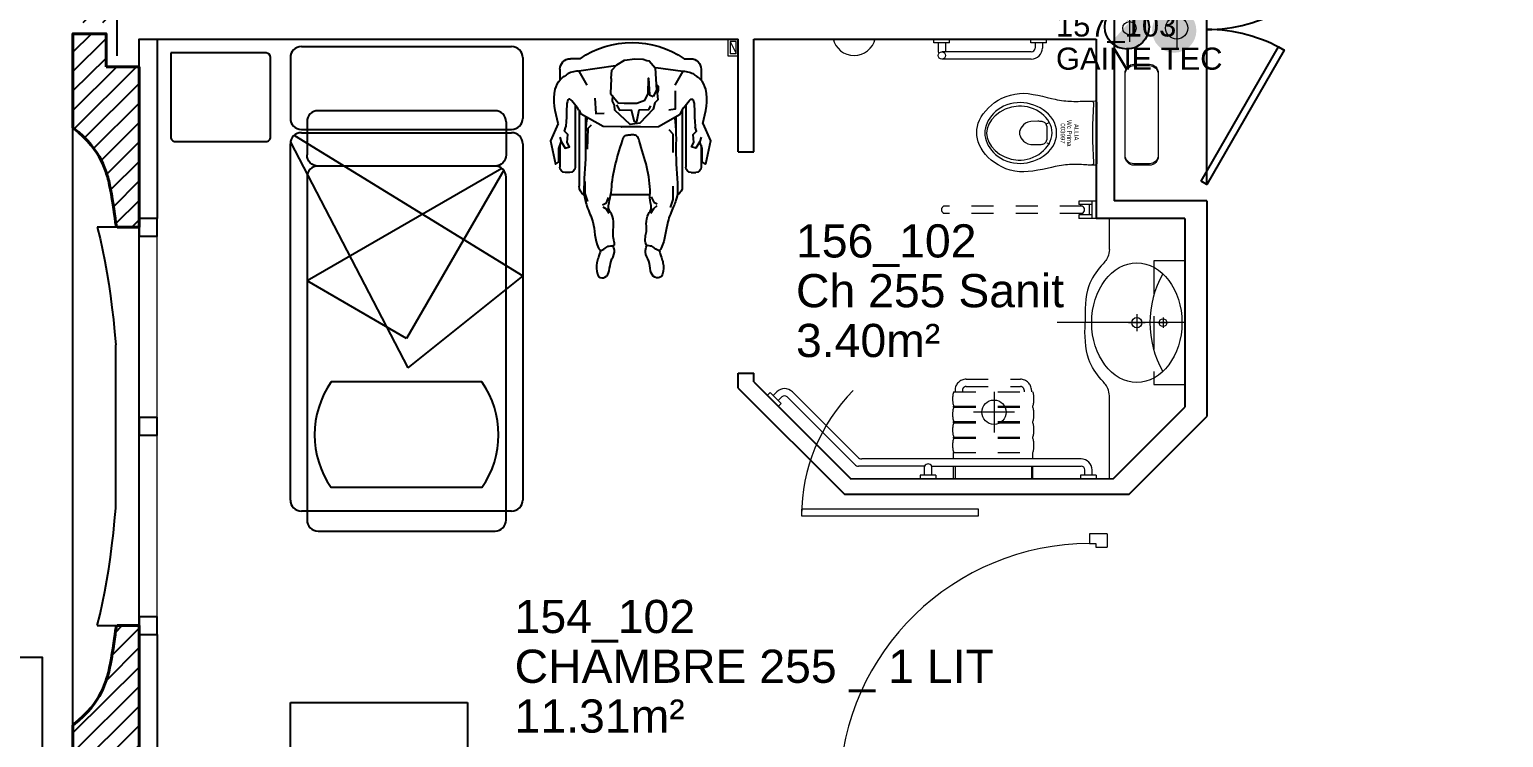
# Model space of a CAD drawing. Header units: millimetres. Extents: x -11 to 211, y -5 to 120.
# Drawn here: x 151.98 to 158.64, y 100.1 to 103.3 of the extents above; entities that cross this region are included whole.
import ezdxf

# ---------------------------------------------------------------- set-up
doc = ezdxf.new("R2010")
doc.units = ezdxf.units.MM
doc.header["$LTSCALE"] = 0.1
doc.header["$MEASUREMENT"] = 0
for name, pattern in [('AXES2', [1.125, 0.75, -0.125, 0.125, -0.125]), ('CONTINU', [0]), ('HIDDEN2', [0.1875, 0.125, -0.0625])]:
    doc.linetypes.add(name, pattern=pattern)
doc.layers.get('0').update_dxf_attribs({"linetype": 'CONTINUOUS'})
for name, color, linetype in [('150 Chute Eaux Usées -Eaux Vannes', 7, 'CONTINUOUS'), ('400 Lits', 150, 'CONTINUOUS'), ('A-STR-MAC-V', 155, 'CONTINUOUS'), ('A_AGENC', 204, 'CONTINUOUS'), ('A_EQMP', 142, 'CONTINUOUS'), ('A_EQPM', 8, 'CONTINUOUS'), ('A_Etiqu_Gaine', 8, 'CONTINUOUS'), ('A_Etiqu_Gaine_ancien', 8, 'CONTINUOUS'), ('A_Etiqu_Gaine_code', 8, 'CONTINUOUS'), ('A_Etiqu_Local', 8, 'CONTINUOUS'), ('A_HACH_STRUC', 7, 'CONTINUOUS'), ('A_MUR_CLOIS', 7, 'CONTINU'), ('A_MURS_ALÈG', 7, 'CONTINU')]:
    doc.layers.add(name, color=color, linetype=linetype)
for name, color, linetype, lineweight in [('A_CHASS', 4, 'CONTINU', 0), ('A_MURS_STRU', 7, 'CONTINU', 40), ('A_PORTE', 8, 'CONTINU', 0), ('A_SANI', 5, 'CONTINU', 0)]:
    doc.layers.add(name, color=color, linetype=linetype, lineweight=lineweight)
doc.styles.add('Attribut', font='arial.ttf')

# ---------------------------------------------------------------- blocks, each defined once
blk = doc.blocks.new('fot-hand')
for p, q in [((-0.2406, 0.3436), (-0.2703, 0.3436)), ((0.2297, 0.3436), (0.2732, 0.3436)), ((-0.3178, 0.2961), (-0.3178, 0.2467)), ((0.3207, 0.2961), (0.3207, 0.2467)), ((-0.2485, 0.1349), (-0.2485, -0.1464)), ((0.2514, 0.1349), (0.2514, -0.1464)), ((-0.2328, 0.1121), (-0.2328, -0.2322)), ((-0.2037, 0.082), (-0.2037, 0.015)), ((0.2042, 0.082), (0.2042, 0.015)), ((0.2334, 0.1121), (0.2334, -0.2322)), ((-0.1919, 0.0031), (-0.1729, 0.0221)), ((-0.1919, -0.0801), (-0.1919, 0.0031)), ((0.1928, 0.0291), (0.1772, 0.0446)), ((0.1963, -0.0645), (0.1928, 0.0291)), ((-0.3178, -0.0473), (-0.3178, -0.1464)), ((-0.3178, -0.0473), (-0.3178, -0.1464)), ((0.3207, -0.0473), (0.3207, -0.1464)), ((-0.2723, -0.1702), (-0.294, -0.1702)), ((0.2752, -0.1702), (0.2969, -0.1702)), ((-0.1909, -0.2921), (-0.1919, -0.2317)), ((0.1948, -0.3022), (0.2059, -0.2649)), ((0.2059, -0.2649), (0.2069, -0.2106)), ((-0.1788, -0.3284), (-0.1909, -0.2921)), ((-0.1033, -0.3052), (-0.1194, -0.3122)), ((-0.1033, -0.3334), (-0.1194, -0.3193)), ((-0.0922, -0.281), (-0.1033, -0.3052)), ((-0.0874, -0.2718), (0.0879, -0.2718)), ((0.1092, -0.3082), (0.1011, -0.2831)), ((0.1273, -0.3173), (0.1092, -0.3082)), ((0.1102, -0.3364), (0.1253, -0.3273)), ((-0.0902, -0.3545), (-0.1033, -0.3334)), ((0.0981, -0.3555), (0.1102, -0.3364))]:
    blk.add_line(p, q)
for points in [[(-0.0551, 0.3414), (-0.0717, 0.3364), (-0.0834, 0.3348), (-0.11, 0.3031), (-0.1167, 0.2014), (-0.1017, 0.1731)], [(0.0883, 0.2547), (0.0852, 0.2914), (0.0639, 0.3165), (0.0287, 0.3379), (-0.0178, 0.3429), (-0.0551, 0.3414)], [(-0.1134, 0.3047), (-0.235, 0.2881), (-0.1984, 0.2247)], [(0.0686, 0.311), (0.2356, 0.2881), (0.1989, 0.2247)], [(-0.1151, 0.2281), (-0.1234, 0.2197), (-0.1234, 0.2014), (-0.1184, 0.1881), (-0.1217, 0.1581), (-0.1084, 0.1447), (-0.1017, 0.1164), (-0.0401, 0.0531), (0.0033, 0.0464), (0.0716, 0.1114), (0.0733, 0.1331), (0.0833, 0.1514), (0.0816, 0.1781)], [(0.03, 0.143), (-0.0278, 0.1433), (-0.0629, 0.1558), (-0.078, 0.1847), (-0.0792, 0.2562), (-0.0843, 0.1809), (-0.1017, 0.1731)], [(0.0883, 0.2547), (0.0916, 0.1864), (0.0566, 0.1447), (0.03, 0.143)], [(-0.2, 0.1981), (-0.2, 0.1164), (-0.1717, 0.1114)], [(0.065, 0.1347), (0.0516, 0.1114), (-0.0017, 0.1131), (-0.0151, 0.0597), (-0.0267, 0.0597), (-0.0384, 0.1131), (-0.0817, 0.1147), (-0.0901, 0.1314)], [(0.1633, 0.1647), (0.1583, 0.0964), (0.12, 0.0981)], [(0.0441, 0.0373), (0.04, 0.0364), (-0.125, 0.0381), (-0.2234, 0.093), (-0.2317, 0.1114)], [(-0.0435, 0.0373), (-0.0394, 0.0364), (0.1256, 0.0381), (0.2239, 0.093), (0.2323, 0.1114)], [(-0.3256, 0.0504), (-0.3596, -0.028), (-0.3382, -0.1325), (-0.322, -0.1229), (-0.323, -0.0622), (-0.3124, -0.0318)], [(-0.3182, -0.0111), (-0.3121, -0.0305), (-0.2935, -0.06), (-0.2741, -0.054), (-0.2843, -0.0349), (-0.2819, 0.0017), (-0.2973, 0.0166), (-0.2911, 0.0357)], [(0.3211, -0.0111), (0.315, -0.0305), (0.2964, -0.06), (0.277, -0.054), (0.2872, -0.0349), (0.2848, 0.0017), (0.3002, 0.0166), (0.294, 0.0357)], [(0.3285, 0.0504), (0.3625, -0.028), (0.3411, -0.1325), (0.3249, -0.1229), (0.3259, -0.0622), (0.3153, -0.0318)]]:
    blk.add_lwpolyline(points)
for centre, radius, start, end in [((-0.0055, 0.0053), 0.412, 55.19655, 124.80345), ((-0.2703, 0.2961), 0.0475, 90, 180), ((0.2732, 0.2961), 0.0475, 0, 90), ((-0.294, -0.1464), 0.0238, 180, 270), ((-0.2723, -0.1464), 0.0238, 270, 360), ((0.2752, -0.1464), 0.0238, 180, 270), ((0.2969, -0.1464), 0.0238, 270, 0), ((-0.1853, -0.2322), 0.0475, 180, 236.41767), ((0.1859, -0.2322), 0.0475, 303.58233, 0)]:
    blk.add_arc(centre, radius, start, end)
for points, knots in [([(-0.235, 0.2881), (-0.2447, 0.2866), (-0.2621, 0.2841), (-0.2827, 0.2768), (-0.2931, 0.2663), (-0.2991, 0.2629), (-0.302, 0.2612)], [0, 0, 0, 0, 0.0311082, 0.05569608, 0.0666924, 0.0772463, 0.0772463, 0.0772463, 0.0772463]), ([(0.2379, 0.2881), (0.2476, 0.2866), (0.265, 0.2841), (0.2856, 0.2768), (0.296, 0.2663), (0.302, 0.2629), (0.3049, 0.2612)], [0, 0, 0, 0, 0.0311082, 0.05569608, 0.0666924, 0.0772463, 0.0772463, 0.0772463, 0.0772463]), ([(-0.3256, 0.0504), (-0.3389, 0.1026), (-0.3563, 0.1713), (-0.3243, 0.2431), (-0.3068, 0.2573), (-0.302, 0.2612)], [0, 0, 0, 0, 0.1637361, 0.2154523, 0.2348352, 0.2348352, 0.2348352, 0.2348352]), ([(0.3285, 0.0504), (0.3417, 0.1026), (0.3592, 0.1713), (0.3272, 0.2431), (0.3097, 0.2573), (0.3049, 0.2612)], [0, 0, 0, 0, 0.1637361, 0.2154523, 0.2348352, 0.2348352, 0.2348352, 0.2348352]), ([(-0.2317, 0.1114), (-0.2497, 0.1372), (-0.2909, 0.1959), (-0.2862, 0.0862), (-0.2899, 0.0479), (-0.2911, 0.0357)], [0, 0, 0, 0, 0.0705664, 0.1609207, 0.2029975, 0.2029975, 0.2029975, 0.2029975]), ([(0.2346, 0.1114), (0.2526, 0.1372), (0.2938, 0.1959), (0.2891, 0.0862), (0.2928, 0.0479), (0.294, 0.0357)], [0, 0, 0, 0, 0.0705664, 0.1609207, 0.2029975, 0.2029975, 0.2029975, 0.2029975]), ([(-0.198, 0.0789), (-0.2006, 0.0562), (-0.2063, 0.0011), (-0.2003, -0.1134), (-0.2124, -0.2048), (-0.2115, -0.2637)], [0.108688, 0.108688, 0.108688, 0.108688, 0.827234, 1.857175, 3.718497, 3.718497, 3.718497, 3.718497]), ([(0.1986, 0.0789), (0.2011, 0.0562), (0.2069, 0.0011), (0.2009, -0.1134), (0.213, -0.2048), (0.2121, -0.2637)], [0.0108688, 0.0108688, 0.0108688, 0.0108688, 0.0827234, 0.1857175, 0.3718497, 0.3718497, 0.3718497, 0.3718497]), ([(-0.0877, -0.2637), (-0.0865, -0.2246), (-0.0752, -0.1418), (-0.0479, -0.0624), (-0.0314, -0.0044), (-0.0133, -0.0001), (-0.0039, 0), (0, 0)], [10.956689, 10.956689, 10.956689, 10.956689, 12.194486, 13.526398, 13.756718, 13.933516, 14.057337, 14.057337, 14.057337, 14.057337]), ([(0.0882, -0.2637), (0.087, -0.2246), (0.0757, -0.1418), (0.0485, -0.0624), (0.0319, -0.0044), (0.0137, -0.0001), (0.0042, 0), (0.0003, 0)], [1.0956689, 1.0956689, 1.0956689, 1.0956689, 1.2194486, 1.3526398, 1.3756718, 1.3933516, 1.4060268, 1.4060268, 1.4060268, 1.4060268]), ([(-0.2115, -0.2637), (-0.2044, -0.2986), (-0.1912, -0.3283), (-0.1573, -0.4073), (-0.1568, -0.475), (-0.1286, -0.5292), (-0.1071, -0.5121), (-0.0912, -0.4999), (-0.0612, -0.5037), (-0.0693, -0.4346), (-0.0747, -0.4341), (-0.0619, -0.3761), (-0.0964, -0.334), (-0.0871, -0.3009), (-0.0851, -0.2781), (-0.0877, -0.2636)], [4.300967, 4.300967, 4.300967, 4.300967, 4.934578, 5.735386, 7.016917, 7.143505, 7.400549, 7.617858, 7.874913, 8.022782, 8.334904, 9.353966, 9.650092, 9.916566, 10.371874, 10.371874, 10.371874, 10.371874]), ([(0.2121, -0.2637), (0.2094, -0.2836), (0.1996, -0.3283), (0.1595, -0.4073), (0.1652, -0.475), (0.137, -0.5292), (0.1155, -0.5121), (0.0996, -0.4999), (0.0697, -0.5037), (0.0777, -0.4766), (0.0831, -0.4341), (0.0703, -0.3761), (0.1048, -0.334), (0.0955, -0.3009), (0.0935, -0.2781), (0.0882, -0.2637)], [0.4300967, 0.4300967, 0.4300967, 0.4300967, 0.4934578, 0.5735386, 0.7016917, 0.7143505, 0.7400549, 0.7617858, 0.7874913, 0.8022782, 0.8334904, 0.9353966, 0.9650092, 0.9916566, 1.0371874, 1.0371874, 1.0371874, 1.0371874]), ([(-0.1284, -0.523), (-0.1317, -0.5335), (-0.1374, -0.5519), (-0.1493, -0.5867), (-0.148, -0.6177), (-0.1355, -0.6483), (-0.1019, -0.6478), (-0.0856, -0.6114), (-0.0861, -0.5709), (-0.06, -0.5354), (-0.0685, -0.5111), (-0.072, -0.501)], [0, 0, 0, 0, 0.0348328, 0.0609059, 0.1154253, 0.1305751, 0.1585805, 0.1957201, 0.2421789, 0.2878167, 0.3198426, 0.3198426, 0.3198426, 0.3198426]), ([(0.1369, -0.523), (0.1401, -0.5335), (0.1458, -0.5519), (0.1577, -0.5867), (0.1564, -0.6177), (0.1439, -0.6483), (0.1103, -0.6478), (0.094, -0.6114), (0.0945, -0.5709), (0.0684, -0.5354), (0.0769, -0.5111), (0.0804, -0.501)], [0, 0, 0, 0, 0.0348328, 0.0609059, 0.1154253, 0.1305751, 0.1585805, 0.1957201, 0.2421789, 0.2878167, 0.3198426, 0.3198426, 0.3198426, 0.3198426])]:
    blk.add_open_spline(points, degree=3, knots=knots)
blk = doc.blocks.new('A_Etiqu_Local')
at = {"style": 'Attribut', "flags": 1}
for tag, p in [('CODE_HOPITAL', (-0.4463, 1.632)), ('CODE_SITE', (-0.4463, 1.407)), ('CODE_BATIMENT', (-0.4463, 1.182)), ('CODE_SECTEUR', (-0.4463, 0.957)), ('CODE_ETAGE', (-0.4463, 0.732)), ('NOM_NORMALISE', (-0.4463, -0.843)), ('SECTEUR_ACTIVITE', (-0.4463, -1.068)), ('SOUS_SECTEUR_ACTIVITE', (-0.4463, -1.293)), ('VOLUME', (-0.4463, -1.518)), ('SERVICE', (-0.4463, -1.743)), ('CODE_UG', (-0.4463, -1.968)), ('CODE_UA', (-0.4463, -2.193)), ('CODE_POLE', (-0.4463, -2.418)), ('OCCUPANT_EXTERNE', (-0.4463, -2.643)), ('DISPONIBILITE', (-0.4463, -2.868)), ('ACCES_HANDICAPES', (-0.4463, -3.093)), ('NATURE_SOL', (-0.4463, -3.318)), ('RISQUE_LABORATOIRE', (-0.4463, -3.543)), ('AMIANTE', (-0.4463, -3.768))]:
    blk.add_attdef(tag, p, '', height=0.15, dxfattribs=at)
at = {"layer": 'A_Etiqu_Local', "style": 'Attribut'}
for tag, p in [('CODE_PIECE', (-0.4463, 0.282)), ('NOM_USAGE', (-0.4463, 0.057)), ('SURFACE', (-0.4463, -0.168))]:
    blk.add_attdef(tag, p, '', height=0.15, dxfattribs=at)
blk = doc.blocks.new('A_Etiqu_Gaine')
at = {"style": 'Attribut', "flags": 1}
for tag, p in [('CODE_HOPITAL', (-0.4323, 0.8651)), ('CODE_SITE', (-0.4323, 0.7151)), ('CODE_BATIMENT', (-0.4323, 0.5651)), ('CODE_SECTEUR', (-0.4323, 0.4151)), ('CODE_ETAGE', (-0.4323, 0.2651)), ('NOM_NORMALISE', (-0.4323, -0.3349)), ('SECTEUR_ACTIVITE', (-0.4323, -0.4849)), ('SOUS_SECTEUR_ACTIVITE', (-0.4323, -0.6349)), ('SURFACE', (-0.4323, -0.7849)), ('CODE_UG', (-0.4323, -0.9349)), ('CODE_POLE', (-0.4323, -1.0849)), ('AMIANTE', (-0.4323, -1.2349))]:
    blk.add_attdef(tag, p, '', height=0.1, dxfattribs=at)
at = {"layer": 'A_Etiqu_Gaine', "style": 'Attribut'}
blk.add_attdef('NOM_USAGE', (-0.4323, -0.1849), '', height=0.1, dxfattribs=at)
at = {"layer": 'A_Etiqu_Gaine_ancien', "style": 'Attribut'}
blk.add_attdef('CODE_PIECE_ANCIEN', (-0.4323, 0.1151), '', height=0.1, dxfattribs=at)
at = {"layer": 'A_Etiqu_Gaine_code', "style": 'Attribut'}
blk.add_attdef('CODE_PIECE', (-0.4323, -0.0349), '', height=0.1, dxfattribs=at)
blk = doc.blocks.new('BROCA2-G904')
at = {"layer": '400 Lits', "linetype": 'Continuous'}
for p, q in [((29.340822, 67.299042), (28.659243, 67.299042)), ((29.340822, 66.821945), (28.659243, 66.821945))]:
    blk.add_line(p, q, dxfattribs=at)
for start, end in [(145.008072, 214.992089), (325.007448, 34.99223)]:
    blk.add_arc((29.000032, 67.060493), 0.415985, start, end, dxfattribs=at)
blk = doc.blocks.new('BROCA2-G834')
at = {"layer": '400 Lits', "linetype": 'Continuous'}
for p, q in [((26.800032, 57.67561), (26.800032, 57.525616)), ((27.700033, 57.67561), (27.700033, 57.525616)), ((27.681177, 57.464725), (26.800032, 56.955997)), ((27.650034, 57.475613), (26.850031, 57.475613)), ((27.689146, 57.456757), (27.250032, 56.696186)), ((27.250032, 56.696186), (26.800032, 56.955997))]:
    blk.add_line(p, q, dxfattribs=at)
for points in [[(27.700033, 57.67561, 0.414214), (27.650034, 57.72561), (26.850031, 57.725613, 0.414214), (26.800031, 57.67561)], [(27.700033, 57.525616, -0.414213), (27.650034, 57.475616), (26.850031, 57.475613, -0.414214), (26.800031, 57.525616)], [(27.700033, 57.42561, 0.414214), (27.650034, 57.47561), (26.850031, 57.475613, 0.414214), (26.800031, 57.42561)], [(26.800032, 57.425884), (26.800032, 55.875614, 0.414213), (26.850031, 55.825614), (27.650034, 55.825611, 0.414213), (27.700034, 55.875614), (27.700033, 57.425884)]]:
    blk.add_lwpolyline(points, format="xyb", dxfattribs=at)

msp = doc.modelspace()

# ---------------------------------------------------------------- hatches: boundary and pattern name
at = {"layer": '150 Chute Eaux Usées -Eaux Vannes', "linetype": 'Continuous'}
for points in [[(156.8672, 103.2382, 0.673684), (157.0389, 103.3079, 0.229561), (157.0009, 103.3864)], [(157.0527, 103.2915, 1), (157.2527, 103.2915, 1)]]:
    msp.add_hatch(color=8, dxfattribs=at).paths.add_polyline_path(points)
at = {"layer": 'A_HACH_STRUC'}
h = msp.add_hatch(dxfattribs=at)
h.set_pattern_fill('ANSI31', color=8, scale=0.5, angle=359.76959, style=0)
h.paths.add_polyline_path([(160.0499, 113.8961), (159.5499, 113.8961), (159.5499, 114.3961), (160.0499, 114.3961)])
h.paths.add_polyline_path([(159.2999, 106.6962), (159.2999, 107.1962), (160.0499, 107.1962), (160.0499, 106.6962)])
h.paths.add_polyline_path([(167.2499, 106.6962), (166.7499, 106.6962), (166.7499, 107.1962), (167.2499, 107.1962)])
h.paths.add_polyline_path([(152.8499, 77.8962), (152.3499, 77.8962), (152.3499, 78.3962), (152.8499, 78.3962)])
h.paths.add_polyline_path([(159.5499, 77.8962), (159.3999, 77.8962), (159.3999, 78.3962), (160.0499, 78.3962), (160.0499, 77.8962)], flags=16)
h.paths.add_polyline_path([(174.4499, 107.1962), (174.4499, 106.6962), (173.9499, 106.6962), (173.9499, 107.1962)])
h.paths.add_polyline_path([(174.4499, 99.9962), (173.9499, 99.9962), (173.9499, 99.4962), (174.4499, 99.4962)])
h.paths.add_polyline_path([(159.4501, 92.3962), (159.4501, 92.6462), (160.1999, 92.6462), (160.1999, 92.3962)], flags=17)
h.paths.add_polyline_path([(159.4501, 92.3962), (159.4501, 92.6462)], flags=16)
h.paths.add_polyline_path([(159.4501, 92.9462), (159.4501, 92.6962)], flags=16)
h.paths.add_polyline_path([(159.4501, 92.9462), (159.4501, 92.6962), (160.1999, 92.6962), (160.1999, 92.9462)], flags=17)
h.paths.add_polyline_path([(160.0499, 85.5962), (160.0499, 85.0962), (159.5499, 85.0962), (159.5499, 85.5962)], flags=17)
h.paths.add_polyline_path([(152.8499, 85.5962), (152.8499, 85.0962), (152.3499, 85.0962), (152.3499, 85.5962)])
h.paths.add_polyline_path([(145.9999, 85.5962), (145.9999, 85.0962), (145.4999, 85.0962), (145.4999, 85.5962)])
h.paths.add_polyline_path([(145.9999, 78.3962), (145.9999, 77.8962), (145.4999, 77.8962), (145.4999, 78.3962)])
edge = h.paths.add_edge_path()
edge.add_line((166.3748, 85.3966), (166.3748, 85.2962))
edge.add_line((166.3748, 78.1965), (166.3748, 78.0962))
edge.add_line((167.0998, 85.2217), (167.0998, 85.4714))
edge.add_line((166.8749, 85.0963), (166.8749, 85.2217))
edge.add_line((167.0998, 85.2217), (166.8749, 85.2217))
edge.add_line((167.0998, 85.4714), (166.8749, 85.4714))
edge.add_line((166.8749, 85.5962), (166.8749, 85.4714))
edge.add_line((166.8749, 85.0962), (166.3748, 85.0962))
edge.add_line((166.3748, 85.0962), (166.3748, 85.2962))
edge.add_line((166.3748, 85.3966), (166.3748, 85.5962))
edge.add_line((166.3748, 85.5962), (166.8749, 85.5962))
edge.add_line((152.3749, 99.6216), (152.3749, 99.8713))
edge.add_line((152.3749, 99.6216), (152.5999, 99.6216))
edge.add_line((152.3749, 99.8713), (152.5999, 99.8713))
edge.add_line((152.5999, 99.9962), (152.5999, 99.8713))
edge.add_line((153.0999, 99.7965), (153.0999, 99.9962))
edge.add_line((153.0999, 99.9962), (152.5999, 99.9962))
edge.add_line((152.5999, 99.4962), (152.5999, 99.6216))
edge.add_line((152.5999, 99.4962), (153.0999, 99.4962))
edge.add_line((153.0999, 99.4962), (153.0999, 99.7965))
edge.add_line((167.0998, 78.0217), (167.0998, 78.2714))
edge.add_line((166.8749, 77.8962), (166.8749, 78.0217))
edge.add_line((167.0998, 78.0217), (166.8749, 78.0217))
edge.add_line((167.0998, 78.2714), (166.8749, 78.2714))
edge.add_line((166.8749, 78.3962), (166.8749, 78.2714))
edge.add_line((166.8749, 77.8962), (166.3748, 77.8962))
edge.add_line((166.3748, 77.8962), (166.3748, 78.0962))
edge.add_line((166.3748, 78.1965), (166.3748, 78.3962))
edge.add_line((166.3748, 78.3962), (166.8749, 78.3962))
h = msp.add_hatch(dxfattribs=at)
h.set_pattern_fill('ANSI31', color=8, scale=0.5, angle=359.76959, style=0)
h.set_pattern_definition([(44.7696, (152.17486, 102.402254), (-0.044016, 0.0443715), [])])
h.paths.add_polyline_path([(152.4749, 104.2035), (152.372, 104.2035), (152.3702, 104.1936), (152.3679, 104.1798), (152.3654, 104.1628), (152.3625, 104.1434), (152.3594, 104.1221), (152.3561, 104.0998), (152.3525, 104.0769), (152.3487, 104.0543), (152.3447, 104.0325), (152.3406, 104.0122), (152.3385, 104.0029), (152.3364, 103.994), (152.3342, 103.9855), (152.3319, 103.9773), (152.3295, 103.9695), (152.327, 103.9618), (152.3244, 103.9543), (152.3217, 103.9468), (152.3189, 103.9394), (152.3159, 103.9319), (152.3093, 103.9165), (152.3018, 103.9006), (152.293, 103.8841), (152.2828, 103.8671), (152.2708, 103.8496), (152.2567, 103.8315), (152.2404, 103.8128), (152.2215, 103.7936), (152.1997, 103.7739), (152.1749, 103.7535), (152.1749, 103.3285), (152.3249, 103.3285), (152.3249, 103.4784), (152.4749, 103.4784)])
h.paths.add_polyline_path([(152.4749, 103.1274), (152.3249, 103.1274), (152.3249, 103.2773), (152.1749, 103.2773), (152.1749, 102.8523), (152.1997, 102.8319), (152.2215, 102.8121), (152.2404, 102.7929), (152.2567, 102.7743), (152.2708, 102.7562), (152.2828, 102.7387), (152.293, 102.7217), (152.3018, 102.7052), (152.3093, 102.6893), (152.3159, 102.6739), (152.3189, 102.6664), (152.3217, 102.659), (152.3244, 102.6515), (152.327, 102.644), (152.3295, 102.6363), (152.3319, 102.6284), (152.3342, 102.6203), (152.3364, 102.6118), (152.3385, 102.6029), (152.3406, 102.5935), (152.3447, 102.5733), (152.3487, 102.5515), (152.3525, 102.5288), (152.3561, 102.506), (152.3594, 102.4836), (152.3625, 102.4624), (152.3654, 102.443), (152.3679, 102.426), (152.3702, 102.4122), (152.372, 102.4023), (152.4749, 102.4023)])
h = msp.add_hatch(dxfattribs=at)
h.set_pattern_fill('ANSI31', color=8, scale=0.5, angle=359.76959, style=0)
h.set_pattern_definition([(44.7696, (152.17485, 98.97226), (-0.044016, 0.0443715), [])])
h.paths.add_polyline_path([(152.4749, 99.5471), (152.3249, 99.5471), (152.3249, 99.7274), (152.1749, 99.7274), (152.1749, 99.4221), (152.1997, 99.4017), (152.2215, 99.382), (152.2404, 99.3628), (152.2567, 99.3441), (152.2708, 99.326), (152.2828, 99.3085), (152.293, 99.2915), (152.3018, 99.2751), (152.3093, 99.2591), (152.3159, 99.2437), (152.3189, 99.2362), (152.3217, 99.2288), (152.3244, 99.2213), (152.327, 99.2138), (152.3295, 99.2062), (152.3319, 99.1983), (152.3341, 99.1901), (152.3364, 99.1816), (152.3385, 99.1727), (152.3406, 99.1634), (152.3447, 99.1431), (152.3487, 99.1213), (152.3525, 99.0987), (152.3561, 99.0758), (152.3594, 99.0535), (152.3625, 99.0322), (152.3654, 99.0128), (152.3679, 98.9959), (152.3702, 98.982), (152.372, 98.9723), (152.4749, 98.9723)])
h.paths.add_polyline_path([(152.4749, 100.6023), (152.372, 100.6023), (152.3702, 100.5925), (152.3679, 100.5787), (152.3654, 100.5617), (152.3625, 100.5423), (152.3594, 100.5211), (152.3561, 100.4987), (152.3525, 100.4759), (152.3487, 100.4532), (152.3447, 100.4314), (152.3406, 100.4112), (152.3385, 100.4018), (152.3364, 100.3929), (152.3342, 100.3844), (152.3319, 100.3762), (152.3295, 100.3684), (152.327, 100.3607), (152.3244, 100.3532), (152.3217, 100.3457), (152.3189, 100.3383), (152.3159, 100.3308), (152.3093, 100.3154), (152.3018, 100.2995), (152.293, 100.283), (152.2828, 100.266), (152.2708, 100.2485), (152.2567, 100.2304), (152.2404, 100.2117), (152.2215, 100.1925), (152.1997, 100.1728), (152.1749, 100.1524), (152.1749, 99.8471), (152.3249, 99.8471), (152.3249, 100.0274), (152.4749, 100.0274)])

# ---------------------------------------------------------------- linework, layer by layer
at = {"layer": '150 Chute Eaux Usées -Eaux Vannes', "color": 8, "linetype": 'Continuous'}
msp.add_circle((156.9389, 103.3079), 0.1, dxfattribs=at)
at = {"layer": 'A-STR-MAC-V', "color": 8}
msp.add_lwpolyline([(144.536, 100.4592), (152.036, 100.4592), (152.036, 99.3592), (144.536, 99.3592)], close=True, dxfattribs=at)
at = {"layer": 'A_AGENC', "color": 8, "linetype": 'Continuous'}
msp.add_line((157.3001, 102.5964), (157.3001, 103.9964), dxfattribs=at)
msp.add_lwpolyline([(157.2741, 102.6114), (157.6241, 103.2176), (157.6501, 103.2026), (157.3001, 102.5964)], close=True, dxfattribs=at)
for centre, start, end in [((157.3001, 103.9964), 270, 300), ((157.3001, 102.5964), 59.99999, 90)]:
    msp.add_arc(centre, 0.7, start, end, dxfattribs=at)
at = {"layer": 'A_CHASS', "color": 8}
for p, q in [((152.4749, 101.5423), (152.4749, 102.3623)), ((152.5549, 101.5423), (152.5549, 102.3623)), ((152.4749, 101.4623), (152.4749, 100.6424)), ((152.5549, 100.6424), (152.5549, 101.4623))]:
    msp.add_line(p, q, dxfattribs=at)
at = {"layer": 'A_EQMP', "color": 8}
for p, q in [((153.2078, 103.2193), (154.1578, 103.2193)), ((153.2078, 102.8445), (154.1578, 102.8445)), ((153.2078, 102.8297), (154.1578, 102.8297)), ((153.1578, 101.1693), (153.1578, 102.7797)), ((154.2078, 102.7797), (154.2078, 101.1693)), ((154.1578, 101.1193), (153.2078, 101.1193))]:
    msp.add_line(p, q, dxfattribs=at)
at = {"layer": 'A_EQMP', "color": 8, "linetype": 'Continuous'}
for p, q in [((152.6176, 103.1902), (152.6176, 102.8102)), ((153.0476, 103.1902), (152.6176, 103.1902)), ((153.0676, 102.8102), (153.0676, 103.1702)), ((153.1578, 103.1693), (153.1578, 102.8945)), ((154.2078, 103.1693), (154.2078, 102.8945)), ((153.1758, 102.818), (154.2078, 102.1824)), ((152.6376, 102.7902), (153.0476, 102.7902)), ((153.1583, 102.7866), (153.6881, 101.7678)), ((154.2078, 102.1824), (153.6881, 101.7678)), ((153.1582, 99.8042), (153.1582, 100.2542)), ((153.1582, 100.2542), (153.9582, 100.2542)), ((153.9582, 100.2542), (153.9582, 99.8042))]:
    msp.add_line(p, q, dxfattribs=at)
at = {"layer": 'A_EQMP', "color": 8}
for centre, start, end in [((153.2078, 103.1693), 90, 180), ((154.1578, 103.1693), 0, 90), ((153.2078, 102.7797), 90, 180), ((154.1578, 102.7797), 0, 90), ((153.2078, 101.1693), 180, 270), ((154.1578, 101.1693), 270, 0)]:
    msp.add_arc(centre, 0.05, start, end, dxfattribs=at)
at = {"layer": 'A_EQMP', "color": 8, "linetype": 'Continuous'}
for centre, radius, start, end in [((153.0476, 103.1702), 0.02, 0.00149, 90.00138), ((153.2078, 102.8945), 0.05, 180, 270), ((154.1578, 102.8945), 0.05, 270, 0), ((152.6376, 102.8102), 0.02, 179.99996, 270.00004), ((153.0476, 102.8102), 0.02, 270.00139, 0.00148)]:
    msp.add_arc(centre, radius, start, end, dxfattribs=at)
at = {"layer": 'A_MUR_CLOIS', "color": 8, "linetype": 'Continuous'}
for p, q in [((156.8805, 104.0764), (156.8805, 102.5226)), ((152.3749, 103.178), (152.3749, 103.4277)), ((152.4749, 103.2526), (155.1824, 103.2526)), ((155.1824, 102.7428), (155.1824, 103.2526)), ((155.2524, 102.7428), (155.2524, 103.2526)), ((155.2524, 103.2526), (156.8005, 103.2526)), ((156.8005, 103.2526), (156.8005, 102.4426)), ((155.1824, 102.7428), (155.2524, 102.7428)), ((157.3001, 102.5226), (156.8805, 102.5226)), ((157.3001, 102.5226), (157.3001, 101.5472)), ((157.2001, 102.4426), (156.8005, 102.4426)), ((157.2001, 102.4426), (157.2001, 101.5886)), ((155.1824, 101.7428), (155.2524, 101.7428)), ((155.1824, 101.6752), (155.1824, 101.7428)), ((155.2524, 101.7042), (155.2524, 101.7428)), ((155.1824, 101.6752), (155.6617, 101.1958)), ((155.2524, 101.7042), (155.6907, 101.2658)), ((156.8776, 101.2662), (157.2001, 101.5886)), ((156.9487, 101.1958), (157.3001, 101.5472)), ((155.6907, 101.2658), (156.8776, 101.2662)), ((155.6617, 101.1958), (156.9487, 101.1958))]:
    msp.add_line(p, q, dxfattribs=at)
at = {"layer": 'A_MUR_CLOIS', "color": 8}
for points in [[(152.4749, 102.4423), (152.4749, 103.2526), (152.5549, 103.2526), (152.5549, 102.4423)], [(152.4749, 99.8713), (152.4749, 100.5624), (152.5549, 100.5624), (152.5549, 99.8713)]]:
    msp.add_lwpolyline(points, close=True, dxfattribs=at)
at = {"layer": 'A_MUR_CLOIS', "color": 8, "linetype": 'Continuous'}
for points in [[(152.4749, 102.3623), (152.5549, 102.3623), (152.5549, 102.4423), (152.4749, 102.4423)], [(152.4749, 101.4623), (152.5549, 101.4623), (152.5549, 101.5423), (152.4749, 101.5423)], [(152.4749, 100.5624), (152.5549, 100.5624), (152.5549, 100.6424), (152.4749, 100.6424)]]:
    msp.add_lwpolyline(points, close=True, dxfattribs=at)
at = {"layer": 'A_MURS_ALÈG', "color": 8, "ltscale": 200}
for p, q in [((152.1749, 100.1524), (152.1749, 102.8523)), ((152.3683, 101.1329), (152.3683, 101.8717))]:
    msp.add_line(p, q, dxfattribs=at)
for points in [[(152.2849, 102.4023), (152.2973, 102.3511), (152.3087, 102.3001), (152.319, 102.249), (152.3284, 102.1976), (152.3369, 102.1458), (152.3445, 102.0932), (152.3514, 102.0397), (152.3576, 101.9851), (152.3632, 101.9292), (152.3683, 101.8717)], [(152.2849, 100.6023), (152.4749, 100.6023), (152.4749, 102.4023), (152.2849, 102.4023)], [(152.2849, 100.6023), (152.2973, 100.6534), (152.3087, 100.7044), (152.319, 100.7555), (152.3284, 100.8069), (152.3369, 100.8588), (152.3445, 100.9113), (152.3514, 100.9648), (152.3576, 101.0194), (152.3632, 101.0754), (152.3683, 101.1329)]]:
    msp.add_lwpolyline(points, dxfattribs=at)
at = {"layer": 'A_MURS_STRU', "color": 8, "linetype": 'Continuous'}
for p, q in [((152.3249, 103.1274), (152.4749, 103.1274)), ((152.4749, 102.4023), (152.4749, 103.1274)), ((152.3749, 102.4023), (152.4749, 102.4023)), ((152.3749, 100.6024), (152.4749, 100.6024)), ((152.4749, 100.6024), (152.4749, 100.0274)), ((152.1749, 100.1524), (152.1749, 99.4221))]:
    msp.add_line(p, q, dxfattribs=at)
for points in [[(152.3249, 103.1274), (152.3249, 103.2773), (152.1749, 103.2773), (152.1749, 102.8523)], [(152.1749, 102.8523), (152.1997, 102.8319), (152.2215, 102.8121), (152.2404, 102.7929), (152.2567, 102.7743), (152.2708, 102.7562), (152.2828, 102.7387), (152.293, 102.7217), (152.3018, 102.7052), (152.3093, 102.6893), (152.3159, 102.6739), (152.3159, 102.6739), (152.3189, 102.6664), (152.3217, 102.659), (152.3244, 102.6515), (152.327, 102.644), (152.3295, 102.6363), (152.3319, 102.6284), (152.3342, 102.6203), (152.3364, 102.6118), (152.3385, 102.6029), (152.3406, 102.5935), (152.3406, 102.5935), (152.3447, 102.5733), (152.3487, 102.5515), (152.3525, 102.5288), (152.3561, 102.506), (152.3594, 102.4836), (152.3625, 102.4624), (152.3654, 102.443), (152.3679, 102.426), (152.3702, 102.4122), (152.3721, 102.4022)], [(152.1749, 100.1524), (152.1997, 100.1728), (152.2215, 100.1925), (152.2404, 100.2117), (152.2567, 100.2304), (152.2708, 100.2485), (152.2828, 100.266), (152.293, 100.283), (152.3018, 100.2995), (152.3093, 100.3154), (152.3159, 100.3308), (152.3159, 100.3308), (152.3189, 100.3383), (152.3217, 100.3457), (152.3244, 100.3532), (152.327, 100.3607), (152.3295, 100.3684), (152.3319, 100.3762), (152.3342, 100.3844), (152.3364, 100.3929), (152.3385, 100.4018), (152.3406, 100.4112), (152.3406, 100.4112), (152.3447, 100.4314), (152.3487, 100.4532), (152.3525, 100.4759), (152.3561, 100.4987), (152.3594, 100.5211), (152.3625, 100.5423), (152.3654, 100.5617), (152.3679, 100.5787), (152.3702, 100.5925), (152.3721, 100.6025)]]:
    msp.add_lwpolyline(points, dxfattribs=at)
at = {"layer": 'A_PORTE', "color": 8, "linetype": 'Continuous'}
for p, q in [((156.8501, 101.0162), (156.7701, 101.0162)), ((156.7701, 101.0162), (156.7701, 100.9724)), ((156.8501, 101.0162), (156.8501, 100.9564)), ((156.7701, 100.9724), (156.7978, 100.9724)), ((156.7978, 100.9724), (156.7978, 100.9564)), ((156.7978, 100.9564), (156.8501, 100.9564))]:
    msp.add_line(p, q, dxfattribs=at)
msp.add_lwpolyline([(156.2679, 101.1284), (155.4679, 101.1284), (155.4679, 101.0984), (156.2679, 101.0984)], close=True, dxfattribs=at)
for centre, radius, start, end in [((156.2679, 101.0984), 0.8, 134.99996, 179.99998), ((156.7701, 99.8404), 1.132, 90, 178.48138)]:
    msp.add_arc(centre, radius, start, end, dxfattribs=at)
at = {"layer": 'A_SANI', "color": 8, "linetype": 'Continuous'}
for p, q in [((156.9501, 103.3641), (156.9501, 103.2412)), ((157.1638, 103.3905), (157.1638, 103.2148)), ((155.1455, 103.2426), (155.1724, 103.1876)), ((156.1373, 103.2527), (156.0666, 103.2527)), ((156.0666, 103.236), (156.0666, 103.2527)), ((156.1373, 103.236), (156.0666, 103.236)), ((156.0854, 103.236), (156.0854, 103.1957)), ((156.1184, 103.236), (156.1184, 103.1957)), ((156.1373, 103.236), (156.1373, 103.2527)), ((156.5047, 103.236), (156.5047, 103.2527)), ((156.5754, 103.236), (156.5047, 103.236)), ((156.5236, 103.236), (156.5236, 103.2127)), ((156.5566, 103.236), (156.5566, 103.2127)), ((156.5754, 103.236), (156.5754, 103.2527)), ((156.5066, 103.1957), (156.1019, 103.1957)), ((156.5066, 103.1627), (156.1019, 103.1627)), ((156.8005, 102.5207), (156.721, 102.5207)), ((156.721, 102.5207), (156.721, 102.5049)), ((156.7795, 102.5049), (156.721, 102.5049)), ((156.7286, 102.5049), (156.7286, 102.4982)), ((156.7685, 102.5049), (156.7685, 102.4586)), ((156.7795, 102.5207), (156.7795, 102.4427)), ((156.7795, 102.4586), (156.721, 102.4586)), ((156.721, 102.4586), (156.721, 102.4427)), ((156.8005, 102.4427), (156.721, 102.4427)), ((156.7286, 102.4652), (156.7286, 102.4586)), ((156.8596, 102.3024), (156.8596, 102.441)), ((156.9836, 102.0096), (156.9836, 101.9331)), ((156.9454, 101.9713), (157.0219, 101.9713)), ((157.078, 101.9713), (157.1258, 101.9713)), ((157.1019, 101.9952), (157.1019, 101.9474)), ((155.3261, 101.6558), (155.3142, 101.6439)), ((155.3261, 101.6558), (155.3761, 101.6058)), ((155.3558, 101.6589), (155.3394, 101.6425)), ((155.3792, 101.6356), (155.3627, 101.6191)), ((155.3761, 101.6058), (155.3642, 101.5939)), ((155.4032, 101.6356), (155.7086, 101.3301)), ((155.4266, 101.6589), (155.7223, 101.3631)), ((156.3381, 101.6589), (156.3381, 101.4744)), ((156.8596, 101.2662), (156.8596, 101.6402)), ((156.4303, 101.5667), (156.2458, 101.5667)), ((156.7316, 101.3558), (155.74, 101.3558)), ((156.0238, 101.3228), (155.7263, 101.3228)), ((156.0757, 101.2826), (156.005, 101.2826)), ((156.005, 101.2826), (156.005, 101.2658)), ((156.0238, 101.2826), (156.0238, 101.3228)), ((156.0568, 101.2826), (156.0568, 101.3228)), ((156.0757, 101.2826), (156.0757, 101.2658)), ((156.8004, 101.2826), (156.7297, 101.2826)), ((156.7297, 101.2826), (156.7297, 101.2658)), ((156.7486, 101.2826), (156.7486, 101.3058)), ((156.7816, 101.2826), (156.7816, 101.3058)), ((156.8004, 101.2826), (156.8004, 101.2658))]:
    msp.add_line(p, q, dxfattribs=at)
at = {"layer": 'A_SANI', "color": 8, "linetype": 'HIDDEN2', "ltscale": 0.5}
for p, q in [((156.7362, 102.4982), (156.1126, 102.4982)), ((156.7362, 102.4652), (156.1126, 102.4652)), ((156.2122, 101.7158), (156.4572, 101.7158)), ((156.2122, 101.6828), (156.4572, 101.6828)), ((156.1554, 101.6591), (156.514, 101.6591)), ((156.1622, 101.6658), (156.1622, 101.6591)), ((156.1952, 101.6658), (156.1952, 101.6591)), ((156.4742, 101.6658), (156.4742, 101.6591)), ((156.5072, 101.6658), (156.5072, 101.6591)), ((156.1554, 101.5941), (156.514, 101.5941)), ((156.1554, 101.5891), (156.1554, 101.5941)), ((156.1554, 101.5891), (156.514, 101.5891)), ((156.514, 101.5891), (156.514, 101.5941)), ((156.1554, 101.5241), (156.514, 101.5241)), ((156.1554, 101.5191), (156.1554, 101.5241)), ((156.1554, 101.5191), (156.514, 101.5191)), ((156.514, 101.5191), (156.514, 101.5241)), ((156.1554, 101.4541), (156.514, 101.4541)), ((156.1554, 101.4491), (156.1554, 101.4541)), ((156.1554, 101.4491), (156.514, 101.4491)), ((156.514, 101.4491), (156.514, 101.4541)), ((156.1554, 101.3841), (156.514, 101.3841)), ((156.1554, 101.3558), (156.1554, 101.3841)), ((156.514, 101.3558), (156.514, 101.3841)), ((156.1554, 101.2658), (156.1554, 101.3228)), ((156.1622, 101.3228), (156.1622, 101.2658)), ((156.5072, 101.3228), (156.5072, 101.2658)), ((156.514, 101.2658), (156.514, 101.3228))]:
    msp.add_line(p, q, dxfattribs=at)
at = {"layer": 'A_SANI', "color": 8, "linetype": 'AXES2', "ltscale": 12}
msp.add_line((157.2001, 101.9713), (156.6234, 101.9713), dxfattribs=at)
at = {"layer": 'A_SANI', "color": 8}
msp.add_line((156.0568, 101.3228), (156.7316, 101.3228), dxfattribs=at)
at = {"layer": 'A_SANI', "color": 8, "linetype": 'Continuous'}
for points in [[(155.1355, 103.1776), (155.1824, 103.1776), (155.1824, 103.2526), (155.1355, 103.2526)], [(155.1455, 103.1876), (155.1724, 103.1876), (155.1724, 103.2426), (155.1455, 103.2426)]]:
    msp.add_lwpolyline(points, close=True, dxfattribs=at)
for points in [[(156.9305, 103.0992, -0.414214), (156.9705, 103.1392), (157.0405, 103.1392, -0.414214), (157.0805, 103.0992)], [(156.9305, 103.0931, -0.414214), (156.9705, 103.1331), (157.0405, 103.1331, -0.414214), (157.0805, 103.0931)], [(157.0805, 103.0992), (157.0805, 102.7231, -0.414213), (157.0405, 102.6831), (156.9705, 102.6831, -0.414214), (156.9305, 102.7231), (156.9305, 103.0992)], [(157.0805, 102.7292, -0.414213), (157.0405, 102.6892), (156.9705, 102.6892, -0.414214), (156.9305, 102.7292)]]:
    msp.add_lwpolyline(points, format="xyb", dxfattribs=at)
at = {"layer": 'A_SANI', "color": 8, "linetype": 'HIDDEN2', "ltscale": 12}
msp.add_lwpolyline([(157.2001, 102.2513), (157.0601, 102.2513), (157.0601, 101.6913), (157.2001, 101.6913)], close=True, dxfattribs=at)
at = {"layer": 'A_SANI', "color": 8, "linetype": 'Continuous'}
for centre, radius in [((157.1638, 103.3026), 0.05), ((156.9501, 103.3026), 0.03), ((156.1019, 103.1792), 0.0165), ((156.9836, 101.9713), 0.023), ((157.1019, 101.9713), 0.0175), ((156.3381, 101.5667), 0.055)]:
    msp.add_circle(centre, radius, dxfattribs=at)
for centre, radius, start, end in [((155.7058, 103.2768), 0.0977, 192.91191, 347.09413), ((156.5066, 103.2127), 0.017, 270, 0), ((156.5066, 103.2127), 0.05, 270, 0), ((156.1019, 103.2049), 0.0189, 209.13506, 230.11187), ((156.7295, 102.4817), 0.0178, 291.92878, 68.07122), ((157.4902, 101.9713), 0.4476, 150.42755, 209.57245), ((155.3912, 101.6235), 0.05, 45, 135), ((155.3912, 101.6235), 0.017, 45, 135), ((155.74, 101.3808), 0.025, 225, 270), ((156.7316, 101.3058), 0.05, 0, 90), ((155.7263, 101.3478), 0.025, 225, 270), ((156.0403, 101.3136), 0.0189, 29.13506, 150.86494), ((156.7316, 101.3058), 0.017, 0, 90)]:
    msp.add_arc(centre, radius, start, end, dxfattribs=at)
at = {"layer": 'A_SANI', "color": 8, "linetype": 'HIDDEN2', "ltscale": 0.5}
for centre, radius, start, end in [((156.1179, 102.4817), 0.0173, 107.79386, 252.20614), ((156.2122, 101.6658), 0.05, 90, 180), ((156.2122, 101.6658), 0.017, 90, 180), ((156.4572, 101.6658), 0.05, 0, 90), ((156.4572, 101.6658), 0.017, 0, 90), ((156.2677, 101.6266), 0.1169, 163.86503, 196.13497), ((156.4016, 101.6266), 0.1169, 343.86503, 16.13497), ((156.2677, 101.5566), 0.1169, 163.86503, 196.13497), ((156.4016, 101.5566), 0.1169, 343.86503, 16.13497), ((156.2677, 101.4866), 0.1169, 163.86503, 196.13497), ((156.4016, 101.4866), 0.1169, 343.86503, 16.13497), ((156.2677, 101.4166), 0.1169, 163.86503, 196.13497), ((156.4016, 101.4166), 0.1169, 343.86503, 16.13497)]:
    msp.add_arc(centre, radius, start, end, dxfattribs=at)
at = {"layer": 'A_SANI', "color": 8, "linetype": 'Continuous'}
msp.add_ellipse((156.9836, 101.9713), major_axis=(0, 0.27), ratio=0.755556, dxfattribs=at)
for points, knots in [([(156.7726, 102.9729), (156.772, 102.9731), (156.757, 102.9731), (156.756, 102.973), (156.756, 102.973), (156.7412, 102.9726), (156.719, 102.9704), (156.6877, 102.9718), (156.6877, 102.9718), (156.6693, 102.9726), (156.639, 102.9754), (156.6146, 102.9808), (156.6146, 102.9808), (156.5726, 102.9902), (156.5014, 103.0116), (156.4537, 103.0075), (156.4537, 103.0075), (156.3375, 102.9976), (156.2581, 102.9027), (156.2599, 102.8304), (156.2599, 102.8304), (156.2578, 102.7582), (156.3372, 102.6633), (156.4534, 102.6533), (156.4534, 102.6533), (156.5011, 102.6492), (156.5723, 102.6671), (156.6143, 102.6767), (156.6143, 102.6767), (156.6397, 102.6821), (156.6643, 102.685), (156.6877, 102.6862), (156.6877, 102.6862), (156.7245, 102.688), (156.7494, 102.6841), (156.7638, 102.6838), (156.7638, 102.6838), (156.7645, 102.6838), (156.7735, 102.6833), (156.774, 102.6832), (156.774, 102.6832), (156.774, 102.6832), (156.7949, 102.6826), (156.7949, 102.6826), (156.7949, 102.6826), (156.8015, 102.6824), (156.8028, 102.6853), (156.8028, 102.6903), (156.8028, 102.6903), (156.8028, 102.6903), (156.8026, 102.8304), (156.8026, 102.8304), (156.8026, 102.8304), (156.8026, 102.8304), (156.8026, 102.966), (156.8026, 102.966), (156.8026, 102.966), (156.8026, 102.971), (156.8013, 102.9739), (156.7948, 102.9737), (156.7948, 102.9737), (156.7948, 102.9737), (156.7726, 102.9729), (156.7726, 102.9729)], [0, 0, 0, 0, 0.0625, 0.0625, 0.0625, 0.0625, 0.125, 0.125, 0.125, 0.125, 0.1875, 0.1875, 0.1875, 0.1875, 0.25, 0.25, 0.25, 0.25, 0.3125, 0.3125, 0.3125, 0.3125, 0.375, 0.375, 0.375, 0.375, 0.4375, 0.4375, 0.4375, 0.4375, 0.5, 0.5, 0.5, 0.5, 0.5625, 0.5625, 0.5625, 0.5625, 0.625, 0.625, 0.625, 0.625, 0.6875, 0.6875, 0.6875, 0.6875, 0.75, 0.75, 0.75, 0.75, 0.8125, 0.8125, 0.8125, 0.8125, 0.875, 0.875, 0.875, 0.875, 0.9375, 0.9375, 0.9375, 0.9375, 1, 1, 1, 1]), ([(156.6211, 102.8286), (156.6209, 102.7361), (156.5182, 102.6862), (156.4434, 102.6916), (156.4434, 102.6916), (156.3512, 102.6981), (156.2964, 102.7693), (156.2964, 102.8286), (156.2964, 102.8286), (156.2964, 102.8878), (156.3513, 102.959), (156.4434, 102.9656), (156.4434, 102.9656), (156.518, 102.9709), (156.6212, 102.921), (156.6211, 102.8286)], [0, 0, 0, 0, 0.25, 0.25, 0.25, 0.25, 0.5, 0.5, 0.5, 0.5, 0.75, 0.75, 0.75, 0.75, 1, 1, 1, 1]), ([(156.6008, 102.8288), (156.5997, 102.7602), (156.5216, 102.7015), (156.4467, 102.7063), (156.4467, 102.7063), (156.3588, 102.7119), (156.3048, 102.7755), (156.3048, 102.8279), (156.3048, 102.8279), (156.3048, 102.8802), (156.3602, 102.9441), (156.4481, 102.9497), (156.4481, 102.9497), (156.5224, 102.9544), (156.602, 102.8974), (156.6008, 102.8288)], [0, 0, 0, 0, 0.25, 0.25, 0.25, 0.25, 0.5, 0.5, 0.5, 0.5, 0.75, 0.75, 0.75, 0.75, 1, 1, 1, 1]), ([(156.7678, 102.9731), (156.7826, 102.9733), (156.7889, 102.9713), (156.7884, 102.9607), (156.7884, 102.9607), (156.7884, 102.9607), (156.7833, 102.8653), (156.7833, 102.8653), (156.7833, 102.8653), (156.7822, 102.8448), (156.7823, 102.8121), (156.7833, 102.7916), (156.7833, 102.7916), (156.7833, 102.7916), (156.7881, 102.6945), (156.7881, 102.6945), (156.7881, 102.6945), (156.7885, 102.6854), (156.7842, 102.6838), (156.7745, 102.6838)], [0, 0, 0, 0, 0.2, 0.2, 0.2, 0.2, 0.4, 0.4, 0.4, 0.4, 0.6, 0.6, 0.6, 0.6, 0.8, 0.8, 0.8, 0.8, 1, 1, 1, 1]), ([(156.5776, 102.8287), (156.5776, 102.8287), (156.5777, 102.8009), (156.5777, 102.8009), (156.5777, 102.8009), (156.576, 102.789), (156.571, 102.7856), (156.5687, 102.7834), (156.5687, 102.7834), (156.5663, 102.7812), (156.5593, 102.7783), (156.5554, 102.7774), (156.5554, 102.7774), (156.5493, 102.7761), (156.5421, 102.776), (156.5363, 102.7759), (156.5363, 102.7759), (156.5363, 102.7759), (156.5046, 102.7768), (156.5046, 102.7768), (156.5046, 102.7768), (156.4672, 102.7822), (156.453, 102.814), (156.4532, 102.8287), (156.4532, 102.8287), (156.453, 102.8435), (156.4672, 102.8752), (156.5046, 102.8806), (156.5046, 102.8806), (156.5046, 102.8806), (156.5363, 102.8815), (156.5363, 102.8815), (156.5363, 102.8815), (156.5421, 102.8814), (156.5493, 102.8813), (156.5554, 102.88), (156.5554, 102.88), (156.5593, 102.8792), (156.5663, 102.8762), (156.5687, 102.874), (156.5687, 102.874), (156.571, 102.8719), (156.5759, 102.8684), (156.5777, 102.8565), (156.5777, 102.8565), (156.5777, 102.8565), (156.5776, 102.8287), (156.5776, 102.8287)], [0, 0, 0, 0, 0.083333, 0.083333, 0.083333, 0.083333, 0.166667, 0.166667, 0.166667, 0.166667, 0.25, 0.25, 0.25, 0.25, 0.333333, 0.333333, 0.333333, 0.333333, 0.416667, 0.416667, 0.416667, 0.416667, 0.5, 0.5, 0.5, 0.5, 0.583333, 0.583333, 0.583333, 0.583333, 0.666667, 0.666667, 0.666667, 0.666667, 0.75, 0.75, 0.75, 0.75, 0.833333, 0.833333, 0.833333, 0.833333, 0.916667, 0.916667, 0.916667, 0.916667, 1, 1, 1, 1])]:
    msp.add_open_spline(points, degree=3, knots=knots, dxfattribs=at)
for points in [[(156.5765, 102.8719), (156.5765, 102.8719), (156.5885, 102.8754), (156.5885, 102.8754)], [(156.5765, 102.7837), (156.5765, 102.7837), (156.5885, 102.7802), (156.5885, 102.7802)]]:
    msp.add_open_spline(points, degree=3, dxfattribs=at)
for points in [[(156.8596, 102.3024), (156.8525, 102.2682), (156.8226, 102.2283), (156.767, 102.1384), (156.7496, 101.9713)], [(156.8596, 101.6402), (156.8525, 101.6744), (156.8226, 101.7144), (156.767, 101.8042), (156.7496, 101.9713)]]:
    msp.add_spline(points, degree=3, dxfattribs=at)

# ---------------------------------------------------------------- block references
at = {"layer": 'A_EQMP', "color": 8}
for name, p in [('BROCA2-G834', (126.4328, 45.2037)), ('BROCA2-G904', (124.6828, 34.4041))]:
    msp.add_blockref(name, p, dxfattribs=at)
at = {"layer": 'A_EQPM', "color": 8, "linetype": 'Continuous', "xscale": -1}
msp.add_blockref('fot-hand', (154.6965, 102.8206), dxfattribs=at)
at = {"layer": 'A_Etiqu_Gaine', "color": 8}
msp.add_blockref('A_Etiqu_Gaine', (157.0503, 103.2995), dxfattribs=at).add_auto_attribs({'CODE_PIECE': '157_103', 'NOM_USAGE': 'GAINE TEC'})
at = {"layer": 'A_Etiqu_Local', "color": 8}
ref = msp.add_blockref('A_Etiqu_Local', (155.8894, 101.9839), dxfattribs=at)
ref.add_attrib('CODE_PIECE', '156_102', (155.4431, 102.2659), dxfattribs={"height": 0.15, "style": 'Attribut'})
ref.add_attrib('NOM_USAGE', 'Ch 255 Sanit', (155.4431, 102.0409), dxfattribs={"height": 0.15, "style": 'Attribut'})
ref.add_attrib('SURFACE', '3.40m²', (155.4431, 101.8159), dxfattribs={"height": 0.15, "style": 'Attribut'})
ref = msp.add_blockref('A_Etiqu_Local', (154.6176, 100.2863), dxfattribs=at)
ref.add_attrib('CODE_PIECE', '154_102', (154.1713, 100.5683), dxfattribs={"height": 0.15, "style": 'Attribut'})
ref.add_attrib('NOM_USAGE', 'CHAMBRE 255 _ 1 LIT', (154.1713, 100.3433), dxfattribs={"height": 0.15, "style": 'Attribut'})
ref.add_attrib('SURFACE', '11.31m²', (154.1713, 100.1183), dxfattribs={"height": 0.15, "style": 'Attribut'})

# ---------------------------------------------------------------- texts
at = {"layer": 'A_SANI', "color": 8, "char_height": 0.02, "attachment_point": 1, "rotation": 270}
for s, insert, width in [('003997', (156.6596, 102.8724), 0.178565), ('Wc Prima', (156.6886, 102.8874), 0.235064), ('ALLIA', (156.7205, 102.8699), 0.149832)]:
    msp.add_mtext(s, dxfattribs=dict(at, insert=insert, width=width))

doc.saveas('drawing.dxf')
